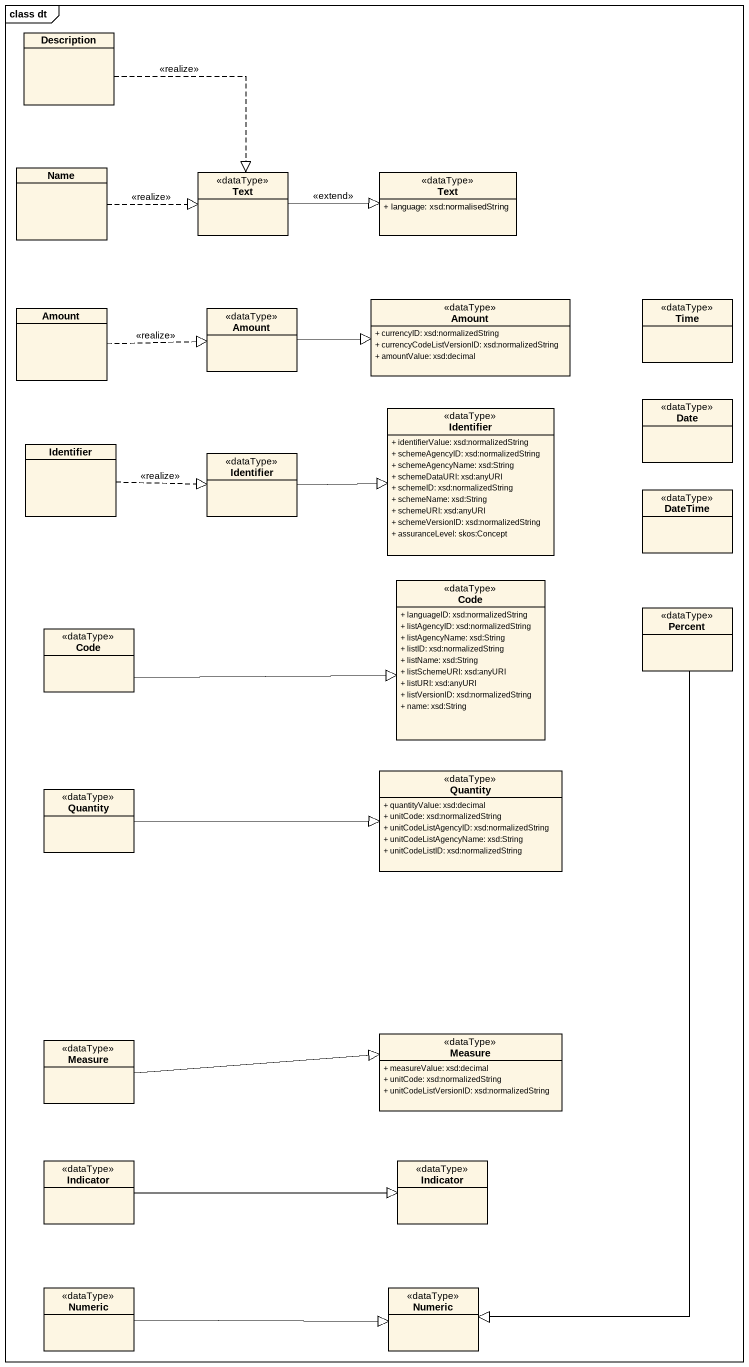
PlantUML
@startuml
mainframe class dt
hide circle
hide empty members
skinparam classAttributeIconSize 0
class Description
class Name
class Text <<dataType>>
class "Text" as Text_2 <<dataType>> {
  + language: xsd:normalisedString
}
class Amount <<dataType>> {
  + currencyID: xsd:normalizedString
  + currencyCodeListVersionID: xsd:normalizedString
  + amountValue: xsd:decimal
}
class Time <<dataType>>
class "Amount" as Amount_2
class "Amount" as Amount_3 <<dataType>>
class Identifier <<dataType>> {
  + identifierValue: xsd:normalizedString
  + schemeAgencyID: xsd:normalizedString
  + schemeAgencyName: xsd:String
  + schemeDataURI: xsd:anyURI
  + schemeID: xsd:normalizedString
  + schemeName: xsd:String
  + schemeURI: xsd:anyURI
  + schemeVersionID: xsd:normalizedString
  + assuranceLevel: skos:Concept
}
class Date <<dataType>>
class "Identifier" as Identifier_2
class "Identifier" as Identifier_3 <<dataType>>
class DateTime <<dataType>>
class Code <<dataType>> {
  + languageID: xsd:normalizedString
  + listAgencyID: xsd:normalizedString
  + listAgencyName: xsd:String
  + listID: xsd:normalizedString
  + listName: xsd:String
  + listSchemeURI: xsd:anyURI
  + listURI: xsd:anyURI
  + listVersionID: xsd:normalizedString
  + name: xsd:String
}
class "Code" as Code_2 <<dataType>>
class Percent <<dataType>>
class Quantity <<dataType>>
class "Quantity" as Quantity_2 <<dataType>> {
  + quantityValue: xsd:decimal
  + unitCode: xsd:normalizedString
  + unitCodeListAgencyID: xsd:normalizedString
  + unitCodeListAgencyName: xsd:String
  + unitCodeListID: xsd:normalizedString
}
class Measure <<dataType>>
class "Measure" as Measure_2 <<dataType>> {
  + measureValue: xsd:decimal
  + unitCode: xsd:normalizedString
  + unitCodeListVersionID: xsd:normalizedString
}
class Indicator <<dataType>>
class "Indicator" as Indicator_2 <<dataType>>
class Numeric <<dataType>>
class "Numeric" as Numeric_2 <<dataType>>
Description ..|> Text : <<realize>>
Name .right.|> Text : <<realize>>
Text -right-|> Text_2 : <<extend>>
Amount_2 .right.|> Amount_3 : <<realize>>
Amount_3 -right-|> Amount
Identifier_2 .right.|> Identifier_3 : <<realize>>
Identifier_3 -right-|> Identifier
Code_2 -right-|> Code
Percent --|> Numeric_2
Quantity -right-|> Quantity_2
Measure -right-|> Measure_2
Indicator -right-|> Indicator_2
Numeric -right-|> Numeric_2
@enduml
